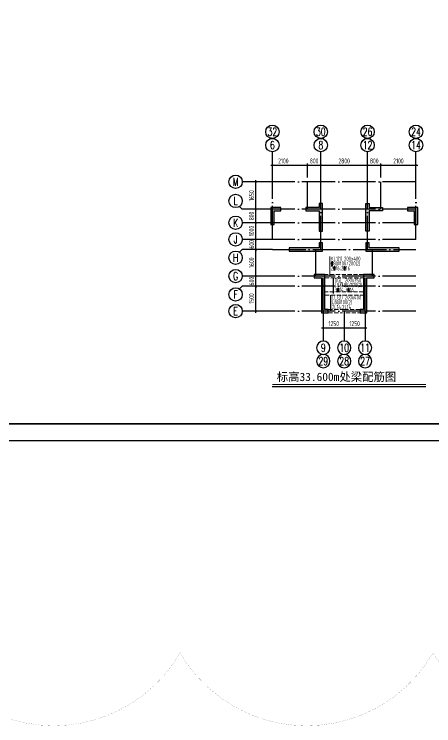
# Model space of a CAD drawing. Extents: x -461650 to 361314, y 245336 to 769729.
# Drawn here: x 133074 to 158195, y 245336 to 287990 of the extents above; entities that cross this region are included whole.
import ezdxf
from ezdxf.enums import TextEntityAlignment as Align

# ---------------------------------------------------------------- set-up
doc = ezdxf.new("R2010")
doc.units = 0
doc.header["$LTSCALE"] = 1000
doc.linetypes.add('DASH', pattern=[0.35, 0.25, -0.1])
doc.linetypes.add('DOTE', pattern=[2.4200000000000004, 2, -0.2, 0.02, -0.2])
doc.layers.get('0').update_dxf_attribs({"linetype": 'CONTINUOUS'})
doc.layers.get('DEFPOINTS').update_dxf_attribs({"linetype": 'CONTINUOUS'})
for name, color, linetype in [('-TK', 7, 'CONTINUOUS'), ('A-AXIS', 1, 'CONTINUOUS'), ('A-DOTE', 10, 'DOTE'), ('AXIS_NUM', 7, 'CONTINUOUS'), ('S-L主梁线', 4, 'DASH'), ('S-L梁编号', 6, 'CONTINUOUS'), ('S-L梁配筋', 7, 'CONTINUOUS'), ('S-Q墙填充', 252, 'CONTINUOUS'), ('S-Q墙实线', 6, 'CONTINUOUS'), ('S-Y一般标注', 3, 'CONTINUOUS'), ('S-引出线', 40, 'CONTINUOUS'), ('S-文字', 7, 'CONTINUOUS')]:
    doc.layers.add(name, color=color, linetype=linetype)
doc.layers.add('审图修改', color=2, linetype='CONTINUOUS', plot=False)
doc.styles.add('-宋体', font='', dxfattribs={"width": 0.7, "height": 300, "bigfont": '宋体.TTF'})
doc.styles.add('TSSD_Axis', font='complex.shx', dxfattribs={"width": 0.7, "bigfont": 'hztxt.shx'})
doc.styles.add('TSSD_DIMENSION', font='Tssdeng.shx', dxfattribs={"width": 0.7, "bigfont": 'tssdchn.shx'})
doc.styles.add('TSSD_REIN', font='tssdeng.shx', dxfattribs={"width": 0.7, "height": 300, "bigfont": 'tssdchn.shx'})
doc.styles.get('-宋体').set_extended_font_data('SimSun')
doc.dimstyles.new('TSSD_100_100', dxfattribs={"dimtxt": 300, "dimasz": 100, "dimexe": 100, "dimexo": 250, "dimgap": 100, "dimtad": 1, "dimdec": 0, "dimzin": 0, "dimdsep": 46, "dimtxsty": 'TSSD_DIMENSION', "dimblk": 'ARCHTICK', "dimcen": 0, "dimdle": 100, "dimclrt": 7, "dimadec": 0, "dimazin": 0, "dimtfac": 1, "dimtdec": 0, "dimtix": 1, "dimtmove": 2, "dimatfit": 3, "dimldrblk": 'ARCHTICK', "dimfxl": 0, "dimtolj": 1, "dimtzin": 0, "dimarcsym": 0})

# ---------------------------------------------------------------- blocks, each defined once
blk = doc.blocks.new('ts_axno')
at = {"color": 0, "linetype": 'ByBlock', "lineweight": -2}
blk.add_circle((0, 0), 0.5, dxfattribs=at)
at = {"color": 0, "linetype": 'ByBlock', "lineweight": -2, "style": 'TSSD_Axis', "width": 0.7}
blk.add_attdef('A', text='', height=0.6, dxfattribs=at).set_placement((0, 0), align=Align.MIDDLE_CENTER)
blk = doc.blocks.new('_ArchTick')
at = {"color": 0, "linetype": 'ByBlock', "const_width": 0.15}
blk.add_lwpolyline([(-0.5, -0.5), (0.5, 0.5)], dxfattribs=at)
blk = doc.blocks.new('*D3228')
at = {"layer": 'DEFPOINTS', "color": 0}
for p in [(4700.000008595816, 13262.6704406323), (2600.000007991679, 12262.6704406323), (4700.000008595816, 12262.6704406323)]:
    blk.add_point(p, dxfattribs=at)
at = {"layer": 'S-Y一般标注', "color": 0, "lineweight": -2}
for p, q in [((2500.000007991679, 13262.6704406323), (4800.000008595816, 13262.6704406323)), ((2600.000007991679, 12512.6704406323), (2600.000007991679, 13362.6704406323)), ((4700.000008595816, 12512.6704406323), (4700.000008595816, 13362.6704406323))]:
    blk.add_line(p, q, dxfattribs=at)
at = {"layer": 'S-Y一般标注', "color": 0, "lineweight": -2, "xscale": 100, "yscale": 100, "zscale": 100, "rotation": 180}
blk.add_blockref('_ArchTick', (2600.000007991679, 13262.6704406323), dxfattribs=at)
at = {"layer": 'S-Y一般标注', "color": 0, "lineweight": -2, "xscale": 100, "yscale": 100, "zscale": 100}
blk.add_blockref('_ArchTick', (4700.000008595816, 13262.6704406323), dxfattribs=at)
at = {"layer": 'S-Y一般标注', "color": 7, "insert": (3258.077622762241, 13512.6704406323), "char_height": 300, "attachment_point": 5, "style": 'TSSD_DIMENSION'}
blk.add_mtext('\\A1;2100', dxfattribs=at)
blk = doc.blocks.new('*D3229')
at = {"layer": 'DEFPOINTS', "color": 0}
for p in [(8300.00000953296, 13262.6704406323), (5500.000008595875, 12262.6704406323), (8300.00000953296, 12262.6704406323)]:
    blk.add_point(p, dxfattribs=at)
at = {"layer": 'S-Y一般标注', "color": 0, "lineweight": -2}
for p, q in [((5400.000008595875, 13262.6704406323), (8400.00000953296, 13262.6704406323)), ((5500.000008595875, 12512.6704406323), (5500.000008595875, 13362.6704406323)), ((8300.00000953296, 12512.6704406323), (8300.00000953296, 13362.6704406323))]:
    blk.add_line(p, q, dxfattribs=at)
at = {"layer": 'S-Y一般标注', "color": 0, "lineweight": -2, "xscale": 100, "yscale": 100, "zscale": 100, "rotation": 180}
blk.add_blockref('_ArchTick', (5500.000008595875, 13262.6704406323), dxfattribs=at)
at = {"layer": 'S-Y一般标注', "color": 0, "lineweight": -2, "xscale": 100, "yscale": 100, "zscale": 100}
blk.add_blockref('_ArchTick', (8300.00000953296, 13262.6704406323), dxfattribs=at)
at = {"layer": 'S-Y一般标注', "color": 7, "insert": (6900.000009064417, 13512.6704406323), "char_height": 300, "attachment_point": 5, "style": 'TSSD_DIMENSION'}
blk.add_mtext('\\A1;2800', dxfattribs=at)
blk = doc.blocks.new('*D3230')
at = {"layer": 'DEFPOINTS', "color": 0}
for p in [(9100.000009532901, 13262.6704406323), (8300.00000953296, 12262.6704406323), (9100.000009532901, 12262.6704406323)]:
    blk.add_point(p, dxfattribs=at)
at = {"layer": 'S-Y一般标注', "color": 0, "lineweight": -2}
for p, q in [((8200.00000953296, 13262.6704406323), (9200.000009532901, 13262.6704406323)), ((8300.00000953296, 12512.6704406323), (8300.00000953296, 13362.6704406323)), ((9100.000009532901, 12512.6704406323), (9100.000009532901, 13362.6704406323))]:
    blk.add_line(p, q, dxfattribs=at)
at = {"layer": 'S-Y一般标注', "color": 0, "lineweight": -2, "xscale": 100, "yscale": 100, "zscale": 100, "rotation": 180}
blk.add_blockref('_ArchTick', (8300.00000953296, 13262.6704406323), dxfattribs=at)
at = {"layer": 'S-Y一般标注', "color": 0, "lineweight": -2, "xscale": 100, "yscale": 100, "zscale": 100}
blk.add_blockref('_ArchTick', (9100.000009532901, 13262.6704406323), dxfattribs=at)
at = {"layer": 'S-Y一般标注', "color": 7, "insert": (8700.00000953293, 13512.6704406323), "char_height": 300, "attachment_point": 5, "style": 'TSSD_DIMENSION'}
blk.add_mtext('\\A1;800', dxfattribs=at)
blk = doc.blocks.new('*D3231')
at = {"layer": 'DEFPOINTS', "color": 0}
for p in [(1600.000008000061, 6012.670441348252), (2600.000008000061, 6012.670441348251), (2600.000008000061, 4512.670440639515)]:
    blk.add_point(p, dxfattribs=at)
at = {"layer": 'S-Y一般标注', "color": 0, "lineweight": -2}
for p, q in [((2350.000008000061, 6012.670441348251), (1500.000008000061, 6012.670441348252)), ((1600.00000800006, 4412.670440639516), (1600.000008000061, 6112.670441348252)), ((2350.000008000061, 4512.670440639515), (1500.00000800006, 4512.670440639516))]:
    blk.add_line(p, q, dxfattribs=at)
at = {"layer": 'S-Y一般标注', "color": 0, "lineweight": -2, "xscale": 100, "yscale": 100, "zscale": 100}
for p, rotation in [((1600.000008000061, 6012.670441348252), 90), ((1600.00000800006, 4512.670440639516), 270)]:
    blk.add_blockref('_ArchTick', p, dxfattribs=dict(at, rotation=rotation))
at = {"layer": 'S-Y一般标注', "color": 7, "insert": (1350.00000800006, 5262.670440993884), "char_height": 300, "attachment_point": 5, "rotation": 90, "style": 'TSSD_DIMENSION'}
blk.add_mtext('\\A1;1500', dxfattribs=at)
blk = doc.blocks.new('*D3232')
at = {"layer": 'DEFPOINTS', "color": 0}
for p in [(1600.000008000061, 6612.670440398652), (2600.000008000061, 6612.670440398651), (2600.000008000061, 6012.670441348251)]:
    blk.add_point(p, dxfattribs=at)
at = {"layer": 'S-Y一般标注', "color": 0, "lineweight": -2}
for p, q in [((2350.000008000061, 6612.670440398651), (1500.000008000061, 6612.670440398652)), ((1600.000008000061, 6612.670440398652), (1600.000008000061, 6712.670440398652)), ((1600.000008000061, 6012.670441348252), (1600.000008000061, 6612.670440398652)), ((2350.000008000061, 6012.670441348251), (1500.000008000061, 6012.670441348252)), ((1600.000008000061, 6012.670441348252), (1600.000008000061, 5912.670441348252))]:
    blk.add_line(p, q, dxfattribs=at)
at = {"layer": 'S-Y一般标注', "color": 0, "lineweight": -2, "xscale": 100, "yscale": 100, "zscale": 100}
for p, rotation in [((1600.000008000061, 6612.670440398652), 270), ((1600.000008000061, 6012.670441348252), 90)]:
    blk.add_blockref('_ArchTick', p, dxfattribs=dict(at, rotation=rotation))
at = {"layer": 'S-Y一般标注', "color": 7, "insert": (1350.00000800006, 6312.670440873452), "char_height": 300, "attachment_point": 5, "rotation": 90, "style": 'TSSD_DIMENSION'}
blk.add_mtext('\\A1;600', dxfattribs=at)
blk = doc.blocks.new('*D3233')
at = {"layer": 'DEFPOINTS', "color": 0}
for p in [(1600.000008000003, 8212.940710793977), (2600.000008000003, 8212.940710793977), (2600.000008000061, 6612.670440398651)]:
    blk.add_point(p, dxfattribs=at)
at = {"layer": 'S-Y一般标注', "color": 0, "lineweight": -2}
for p, q in [((2350.000008000003, 8212.940710793977), (1500.000008000003, 8212.940710793977)), ((1600.000008000002, 6512.670440398652), (1600.000008000003, 8312.940710793977)), ((2350.000008000061, 6612.670440398651), (1500.000008000002, 6612.670440398652))]:
    blk.add_line(p, q, dxfattribs=at)
at = {"layer": 'S-Y一般标注', "color": 0, "lineweight": -2, "xscale": 100, "yscale": 100, "zscale": 100}
for p, rotation in [((1600.000008000003, 8212.940710793977), 90), ((1600.000008000002, 6612.670440398652), 270)]:
    blk.add_blockref('_ArchTick', p, dxfattribs=dict(at, rotation=rotation))
at = {"layer": 'S-Y一般标注', "color": 7, "insert": (1350.000008000001, 7412.805575596314), "char_height": 300, "attachment_point": 5, "rotation": 90, "style": 'TSSD_DIMENSION'}
blk.add_mtext('\\A1;1600', dxfattribs=at)
blk = doc.blocks.new('*D3234')
at = {"layer": 'DEFPOINTS', "color": 0}
for p in [(1600.000008000003, 8812.670441137656), (2600.000008000003, 8812.670441137656), (2600.000008000003, 8212.940710793977)]:
    blk.add_point(p, dxfattribs=at)
at = {"layer": 'S-Y一般标注', "color": 0, "lineweight": -2}
for p, q in [((2350.000008000003, 8812.670441137656), (1500.000008000003, 8812.670441137656)), ((1600.000008000003, 8812.670441137656), (1600.000008000003, 8912.670441137656)), ((1600.000008000002, 8212.940710793977), (1600.000008000003, 8812.670441137656)), ((2350.000008000003, 8212.940710793977), (1500.000008000002, 8212.940710793977)), ((1600.000008000002, 8212.940710793977), (1600.000008000002, 8112.940710793977))]:
    blk.add_line(p, q, dxfattribs=at)
at = {"layer": 'S-Y一般标注', "color": 0, "lineweight": -2, "xscale": 100, "yscale": 100, "zscale": 100}
for p, rotation in [((1600.000008000003, 8812.670441137656), 270), ((1600.000008000002, 8212.940710793977), 90)]:
    blk.add_blockref('_ArchTick', p, dxfattribs=dict(at, rotation=rotation))
at = {"layer": 'S-Y一般标注', "color": 7, "insert": (1350.000008000001, 8512.805575965816), "char_height": 300, "attachment_point": 5, "rotation": 90, "style": 'TSSD_DIMENSION'}
blk.add_mtext('\\A1;600', dxfattribs=at)
blk = doc.blocks.new('*D3235')
at = {"layer": 'DEFPOINTS', "color": 0}
for p in [(1600.000008000003, 9812.670434654952), (2600.000008000003, 9812.670434654952), (2600.000008000003, 8812.670441137656)]:
    blk.add_point(p, dxfattribs=at)
at = {"layer": 'S-Y一般标注', "color": 0, "lineweight": -2}
for p, q in [((2350.000008000003, 9812.670434654952), (1500.000008000003, 9812.670434654952)), ((1600.000008000002, 8712.670441137656), (1600.000008000003, 9912.670434654952)), ((2350.000008000003, 8812.670441137656), (1500.000008000002, 8812.670441137656))]:
    blk.add_line(p, q, dxfattribs=at)
at = {"layer": 'S-Y一般标注', "color": 0, "lineweight": -2, "xscale": 100, "yscale": 100, "zscale": 100}
for p, rotation in [((1600.000008000003, 9812.670434654952), 90), ((1600.000008000002, 8812.670441137656), 270)]:
    blk.add_blockref('_ArchTick', p, dxfattribs=dict(at, rotation=rotation))
at = {"layer": 'S-Y一般标注', "color": 7, "insert": (1350.000008000001, 9312.670437896304), "char_height": 300, "attachment_point": 5, "rotation": 90, "style": 'TSSD_DIMENSION'}
blk.add_mtext('\\A1;1000', dxfattribs=at)
blk = doc.blocks.new('*D3236')
at = {"layer": 'DEFPOINTS', "color": 0}
for p in [(1600.000008000003, 10612.67044058294), (2600.000008000003, 10612.67044058294), (2600.000008000003, 9812.670434654952)]:
    blk.add_point(p, dxfattribs=at)
at = {"layer": 'S-Y一般标注', "color": 0, "lineweight": -2}
for p, q in [((1600.000008000002, 9712.670434654952), (1600.000008000003, 10712.67044058294)), ((2350.000008000003, 10612.67044058294), (1500.000008000003, 10612.67044058294)), ((2350.000008000003, 9812.670434654952), (1500.000008000003, 9812.670434654952))]:
    blk.add_line(p, q, dxfattribs=at)
at = {"layer": 'S-Y一般标注', "color": 0, "lineweight": -2, "xscale": 100, "yscale": 100, "zscale": 100}
for p, rotation in [((1600.000008000003, 10612.67044058294), 90), ((1600.000008000003, 9812.670434654952), 270)]:
    blk.add_blockref('_ArchTick', p, dxfattribs=dict(at, rotation=rotation))
at = {"layer": 'S-Y一般标注', "color": 7, "insert": (1350.000008000001, 10212.67043761894), "char_height": 300, "attachment_point": 5, "rotation": 90, "style": 'TSSD_DIMENSION'}
blk.add_mtext('\\A1;800', dxfattribs=at)
blk = doc.blocks.new('*D3237')
at = {"layer": 'DEFPOINTS', "color": 0}
for p in [(5500.000008595875, 13262.6704406323), (4700.000008595816, 12262.6704406323), (5500.000008595875, 12262.6704406323)]:
    blk.add_point(p, dxfattribs=at)
at = {"layer": 'S-Y一般标注', "color": 0, "lineweight": -2}
for p, q in [((4600.000008595816, 13262.6704406323), (5600.000008595875, 13262.6704406323)), ((4700.000008595816, 12512.6704406323), (4700.000008595816, 13362.6704406323)), ((5500.000008595875, 12512.6704406323), (5500.000008595875, 13362.6704406323))]:
    blk.add_line(p, q, dxfattribs=at)
at = {"layer": 'S-Y一般标注', "color": 0, "lineweight": -2, "xscale": 100, "yscale": 100, "zscale": 100, "rotation": 180}
blk.add_blockref('_ArchTick', (4700.000008595816, 13262.6704406323), dxfattribs=at)
at = {"layer": 'S-Y一般标注', "color": 0, "lineweight": -2, "xscale": 100, "yscale": 100, "zscale": 100}
blk.add_blockref('_ArchTick', (5500.000008595875, 13262.6704406323), dxfattribs=at)
at = {"layer": 'S-Y一般标注', "color": 7, "insert": (5100.000008595845, 13512.6704406323), "char_height": 300, "attachment_point": 5, "style": 'TSSD_DIMENSION'}
blk.add_mtext('\\A1;800', dxfattribs=at)
blk = doc.blocks.new('*D3238')
at = {"layer": 'DEFPOINTS', "color": 0}
for p in [(11200.00001013716, 13262.6704406323), (9100.000009532901, 12262.6704406323), (11200.00001013716, 12262.6704406323)]:
    blk.add_point(p, dxfattribs=at)
at = {"layer": 'S-Y一般标注', "color": 0, "lineweight": -2}
for p, q in [((9000.000009532901, 13262.6704406323), (11300.00001013716, 13262.6704406323)), ((9100.000009532901, 12512.6704406323), (9100.000009532901, 13362.6704406323)), ((11200.00001013716, 12512.6704406323), (11200.00001013716, 13362.6704406323))]:
    blk.add_line(p, q, dxfattribs=at)
at = {"layer": 'S-Y一般标注', "color": 0, "lineweight": -2, "xscale": 100, "yscale": 100, "zscale": 100, "rotation": 180}
blk.add_blockref('_ArchTick', (9100.000009532901, 13262.6704406323), dxfattribs=at)
at = {"layer": 'S-Y一般标注', "color": 0, "lineweight": -2, "xscale": 100, "yscale": 100, "zscale": 100}
blk.add_blockref('_ArchTick', (11200.00001013716, 13262.6704406323), dxfattribs=at)
at = {"layer": 'S-Y一般标注', "color": 7, "insert": (10150.00000983503, 13512.6704406323), "char_height": 300, "attachment_point": 5, "style": 'TSSD_DIMENSION'}
blk.add_mtext('\\A1;2100', dxfattribs=at)
blk = doc.blocks.new('*D3225')
at = {"layer": 'DEFPOINTS', "color": 0}
for p in [(6900.000016585982, 4512.64681598061), (8150.000005026697, 4512.64681598061), (8150.000005026697, 3512.64681598061)]:
    blk.add_point(p, dxfattribs=at)
at = {"layer": 'S-Y一般标注', "color": 0, "lineweight": -2}
for p, q in [((6900.000016585982, 4262.64681598061), (6900.000016585982, 3412.64681598061)), ((8150.000005026697, 4262.64681598061), (8150.000005026697, 3412.64681598061)), ((6800.000016585982, 3512.64681598061), (8250.000005026697, 3512.64681598061))]:
    blk.add_line(p, q, dxfattribs=at)
at = {"layer": 'S-Y一般标注', "color": 0, "lineweight": -2, "xscale": 100, "yscale": 100, "zscale": 100, "rotation": 180}
blk.add_blockref('_ArchTick', (6900.000016585982, 3512.64681598061), dxfattribs=at)
at = {"layer": 'S-Y一般标注', "color": 0, "lineweight": -2, "xscale": 100, "yscale": 100, "zscale": 100}
blk.add_blockref('_ArchTick', (8150.000005026697, 3512.64681598061), dxfattribs=at)
at = {"layer": 'S-Y一般标注', "color": 7, "insert": (7525.00001080634, 3762.64681598061), "char_height": 300, "attachment_point": 5, "style": 'TSSD_DIMENSION'}
blk.add_mtext('\\A1;1250', dxfattribs=at)
blk = doc.blocks.new('*D3226')
at = {"layer": 'DEFPOINTS', "color": 0}
for p in [(5650.000014213583, 4512.64681598061), (6900.000016585982, 4512.64681598061), (6900.000016585982, 3512.64681598061)]:
    blk.add_point(p, dxfattribs=at)
at = {"layer": 'S-Y一般标注', "color": 0, "lineweight": -2}
for p, q in [((5650.000014213583, 4262.64681598061), (5650.000014213583, 3412.64681598061)), ((6900.000016585982, 4262.64681598061), (6900.000016585982, 3412.64681598061)), ((5550.000014213583, 3512.64681598061), (7000.000016585982, 3512.64681598061))]:
    blk.add_line(p, q, dxfattribs=at)
at = {"layer": 'S-Y一般标注', "color": 0, "lineweight": -2, "xscale": 100, "yscale": 100, "zscale": 100, "rotation": 180}
blk.add_blockref('_ArchTick', (5650.000014213583, 3512.64681598061), dxfattribs=at)
at = {"layer": 'S-Y一般标注', "color": 0, "lineweight": -2, "xscale": 100, "yscale": 100, "zscale": 100}
blk.add_blockref('_ArchTick', (6900.000016585982, 3512.64681598061), dxfattribs=at)
at = {"layer": 'S-Y一般标注', "color": 7, "insert": (6275.000015399783, 3762.64681598061), "char_height": 300, "attachment_point": 5, "style": 'TSSD_DIMENSION'}
blk.add_mtext('\\A1;1250', dxfattribs=at)
blk = doc.blocks.new('*D3227')
at = {"layer": 'DEFPOINTS', "color": 0}
for p in [(1600.000008000003, 12262.67044058294), (2600.000008000003, 12262.67044058294), (2600.000008000003, 10612.67044058294)]:
    blk.add_point(p, dxfattribs=at)
at = {"layer": 'S-Y一般标注', "color": 0, "lineweight": -2}
for p, q in [((2350.000008000003, 12262.67044058294), (1500.000008000003, 12262.67044058294)), ((1600.000008000002, 10512.67044058294), (1600.000008000003, 12362.67044058294)), ((2350.000008000003, 10612.67044058294), (1500.000008000002, 10612.67044058294))]:
    blk.add_line(p, q, dxfattribs=at)
at = {"layer": 'S-Y一般标注', "color": 0, "lineweight": -2, "xscale": 100, "yscale": 100, "zscale": 100}
for p, rotation in [((1600.000008000003, 12262.67044058294), 90), ((1600.000008000002, 10612.67044058294), 270)]:
    blk.add_blockref('_ArchTick', p, dxfattribs=dict(at, rotation=rotation))
at = {"layer": 'S-Y一般标注', "color": 7, "insert": (1350.000008000001, 11437.67044058294), "char_height": 300, "attachment_point": 5, "rotation": 90, "style": 'TSSD_DIMENSION'}
blk.add_mtext('\\A1;1650', dxfattribs=at)
blk = doc.blocks.new('A1')
blk.add_lwpolyline([(0, 59400), (0, 0), (84100, 0), (84100, 59400)], close=True)
at = {"const_width": 100}
blk.add_lwpolyline([(2500, 58400), (2500, 1000), (83100, 1000), (83100, 58400)], close=True, dxfattribs=at)
blk = doc.blocks.new('20210810.07093022')
at = {"layer": 'S-Q墙填充'}
h = blk.add_hatch(color=252, dxfattribs=at)
h.dxf.hatch_style = 1
h.paths.add_polyline_path([(2699.999887095357, 10512.67090073449), (3099.915352073091, 10512.67090073449), (3099.915352073091, 10712.67090073449), (2499.999887095357, 10712.67090073452), (2499.999887095357, 9712.670515845064), (2699.999887095357, 9712.670515845064)])
h = blk.add_hatch(color=252, dxfattribs=at)
h.dxf.hatch_style = 1
h.paths.add_polyline_path([(5599.999718920793, 10612.67090073106), (5599.999718932784, 10962.67050914746), (5399.999718936218, 10962.67050915433), (5399.999718927662, 10712.67090073449), (4599.864422507351, 10712.67125428535), (4599.864422507351, 10512.67125428535), (5399.999718923471, 10512.67090073449), (5399.999718931387, 9312.670509148476), (5599.999718930747, 9312.670509149786)])
h = blk.add_hatch(color=252, dxfattribs=at)
h.dxf.hatch_style = 1
h.paths.add_polyline_path([(8199.999967552023, 10612.67090073106), (8199.999967540032, 10962.67050914746), (8399.999967536598, 10962.67050915433), (8399.999967545155, 10712.67090073449), (9199.63051349565, 10712.67090073449), (9199.63051349565, 10512.67090073449), (8399.999967549345, 10512.67090073449), (8399.99996754143, 9312.670509148476), (8199.99996754207, 9312.670509149786)])
h = blk.add_hatch(color=252, dxfattribs=at)
h.dxf.hatch_style = 1
h.paths.add_polyline_path([(11299.99953977444, 10712.67090073449), (10700.0840747967, 10712.67090073449), (10700.0840747967, 10512.67090073449), (11099.99953977444, 10512.67090073449), (11099.99953977444, 9712.670515845064), (11299.99953977444, 9712.670515845064)])
h = blk.add_hatch(color=252, dxfattribs=at)
h.dxf.hatch_style = 1
h.paths.add_polyline_path([(5599.998273453035, 8112.940257548617), (5599.998273453035, 8612.940257548587), (5399.998273453035, 8612.940257548587), (5399.998273453035, 8312.940257548587), (5199.933259042737, 8312.940257548587), (3600.001282162033, 8312.940257548587), (3600.001282162033, 8112.940257548587), (5199.933259042737, 8112.940257548587)])
h = blk.add_hatch(color=252, dxfattribs=at)
h.dxf.hatch_style = 1
h.paths.add_polyline_path([(8400.001153845165, 8312.940257548587), (8400.001153845165, 8612.940257548587), (8200.001153845165, 8612.940257548587), (8200.001153845165, 8112.940257548587), (8599.875387501088, 8112.940257548587), (10199.99805946735, 8112.940257548587), (10199.99805946735, 8312.940257548587), (8599.875387501088, 8312.940257548587)])
h = blk.add_hatch(color=252, dxfattribs=at)
h.dxf.hatch_style = 1
h.paths.add_polyline_path([(5749.999713649333, 6712.670440351358), (5099.933259042737, 6712.670440351358), (5099.933259042737, 6512.670440351358), (5549.999713649333, 6512.670440351387), (5549.999713649333, 4412.670523329405), (5949.999713649333, 4412.670523329405), (5949.999713649333, 4612.670523329405), (5749.999713649333, 4612.670523329405)])
h = blk.add_hatch(color=252, dxfattribs=at)
h.dxf.hatch_style = 1
h.paths.add_polyline_path([(8049.999713648867, 4612.670523329405), (7849.999713648867, 4612.670523329405), (7849.999713648867, 4412.670523329405), (8249.999713648867, 4412.670523329405), (8249.999713648867, 6512.670440351358), (8699.875387501088, 6512.670440351358), (8699.875387501088, 6712.670440351358), (8049.999713648867, 6712.670440351358)])
at = {"layer": 'A-AXIS'}
for p, q in [((2600.000007991679, 12262.6704406323), (2600.000007991679, 14062.6704406323)), ((5500.000008595875, 12262.6704406323), (5500.000008595875, 14062.6704406323)), ((8300.00000953296, 12262.6704406323), (8300.00000953296, 14062.6704406323)), ((11200.00001013721, 12262.6704406323), (11200.00001013721, 14062.6704406323)), ((2600.000008000003, 12262.67044058294), (800.0000080000027, 12262.67044058294)), ((800.0000080000027, 10612.67044058294), (628.3882261415129, 10784.28222244143)), ((2600.000008000003, 10612.67044058294), (800.0000080000027, 10612.67044058294)), ((2600.000008000003, 9812.670434654952), (800.0000080000027, 9812.670434654952)), ((2600.000008000003, 8812.670441137656), (800.0000080000027, 8812.670441137656)), ((800.0000080000027, 8212.940710793977), (628.3882261415129, 8041.328928935487)), ((2600.000008000003, 8212.940710793977), (800.0000080000027, 8212.940710793977)), ((2600.000008000061, 6612.670440398651), (800.0000080000609, 6612.670440398651)), ((800.0000080000609, 6012.670441348193), (628.3882261415711, 5841.058659489703)), ((2600.000008000061, 6012.670441348251), (800.0000080000609, 6012.670441348193)), ((2600.000008000061, 4512.670440639515), (800.0000080000609, 4512.670440639515)), ((5650.000014213583, 4512.67043983395), (5650.000014213583, 2712.67043983395)), ((6900.00001709332, 4512.623192127328), (6900.00001709332, 2712.623192127328)), ((8150.000005026697, 4512.623192177824), (8150.000005026697, 2712.623192177824))]:
    blk.add_line(p, q, dxfattribs=at)
at = {"layer": 'A-DOTE'}
for p, q in [((2600.000008005823, 8812.670432798739), (2600.000008000818, 12262.6704406323)), ((11200.00001011512, 12262.67044065741), (2600.000008000061, 12262.67044058294)), ((4700.000008586503, 10612.67044054804), (4700.000008595816, 12262.6704406323)), ((5500.000008586503, 8212.940700543753), (5500.000008595991, 12262.6704406323)), ((8300.000009523414, 8212.940700543753), (8300.000009533018, 12262.6704406323)), ((9100.00000952353, 10612.67044054804), (9100.000009532901, 12262.6704406323)), ((11200.00001010409, 8812.670432798739), (11200.00001012819, 12262.6704406323)), ((11200.00001011512, 10612.67044065741), (2600.000008000061, 10612.67044058294)), ((11200.00001011512, 9812.670434729313), (2600.000008000061, 9812.670434654952)), ((11200.00001011512, 8812.6704412119), (2600.000008000061, 8812.670441137656)), ((2600.000008000061, 8212.940710793977), (11200.00001011512, 8212.940666968236)), ((5199.999265884922, 6612.670440363639), (5199.999265620427, 8212.67044036457)), ((8600.000770983228, 6612.670440363639), (8600.000771247724, 8212.67044036457)), ((11200.00001011512, 6612.670440472895), (2600.000008000061, 6612.670440398651)), ((5650.000014213583, 4512.67043983395), (5650.000013967219, 6612.670440345479)), ((8150.000005026697, 4512.67043983395), (8150.000004142697, 6612.670440345479)), ((11200.00001011512, 6012.670441422611), (2600.000008000061, 6012.670441348251)), ((11200.00001011512, 4512.67043971573), (2600.000008000061, 4512.670440639515)), ((6900.000016021018, 4512.670440345479), (6900.000016585924, 4512.670439833892))]:
    blk.add_line(p, q, dxfattribs=at)
at = {"layer": 'S-L主梁线', "linetype": 'DASH', "lineweight": 18}
for p, q in [((8049.999713648867, 6712.670440351358), (5749.999713649333, 6712.670440351358)), ((5749.999713649333, 6512.670440351358), (8049.999713648867, 6512.670440351358)), ((8049.999713648867, 5662.670481746027), (5749.999713649333, 5662.670481746027)), ((5749.999713649333, 5462.670481746027), (8049.999713648867, 5462.670481746027)), ((5949.999713649333, 4412.670523329405), (6800.011875880242, 4412.670523329405)), ((7000.011875880242, 4412.670523329405), (7849.999713648867, 4412.670523329405))]:
    blk.add_line(p, q, dxfattribs=at)
at = {"layer": 'S-L主梁线', "linetype": 'ByBlock', "lineweight": 18}
for p, q in [((6900.011875880242, 4612.670523329405), (5949.999713649333, 4612.670523329405)), ((7849.999713648867, 4612.670523329405), (6900.011875880242, 4612.670523329405))]:
    blk.add_line(p, q, dxfattribs=at)
at = {"layer": 'S-L梁编号', "lineweight": 18}
blk.add_line((6037.448700364504, 6612.670440480637), (6037.448700364504, 7783.388716205081), dxfattribs=at)
at = {"layer": 'S-L梁编号', "color": 6}
for p, q in [((6257.279735552904, 5562.733236739528), (6257.279735552904, 6457.908679066903)), ((6102.977253717196, 4512.670523312554), (6102.977253717196, 5461.208169077639))]:
    blk.add_line(p, q, dxfattribs=at)
at = {"layer": 'S-Q墙实线'}
for points in [[(2699.999887095357, 10512.67090073449), (3099.915352073091, 10512.67090073449), (3099.915352073091, 10712.67090073449), (2499.999887095357, 10712.67090073452), (2499.999887095357, 9712.670515845064), (2699.999887095357, 9712.670515845064)], [(11299.99953977444, 10712.67090073449), (10700.0840747967, 10712.67090073449), (10700.0840747967, 10512.67090073449), (11099.99953977444, 10512.67090073449), (11099.99953977444, 9712.670515845064), (11299.99953977444, 9712.670515845064)], [(5599.998273453035, 8112.940257548617), (5599.998273453035, 8612.940257548587), (5399.998273453035, 8612.940257548587), (5399.998273453035, 8312.940257548587), (5199.933259042737, 8312.940257548587), (3600.001282162033, 8312.940257548587), (3600.001282162033, 8112.940257548587), (5199.933259042737, 8112.940257548587)], [(8400.001153845165, 8312.940257548587), (8400.001153845165, 8612.940257548587), (8200.001153845165, 8612.940257548587), (8200.001153845165, 8112.940257548587), (8599.875387501088, 8112.940257548587), (10199.99805946735, 8112.940257548587), (10199.99805946735, 8312.940257548587), (8599.875387501088, 8312.940257548587)], [(5749.999713649333, 6712.670440351358), (5099.933259042737, 6712.670440351358), (5099.933259042737, 6512.670440351358), (5549.999713649333, 6512.670440351387), (5549.999713649333, 4412.670523329405), (5949.999713649333, 4412.670523329405), (5949.999713649333, 4612.670523329405), (5749.999713649333, 4612.670523329405)], [(8049.999713648867, 4612.670523329405), (7849.999713648867, 4612.670523329405), (7849.999713648867, 4412.670523329405), (8249.999713648867, 4412.670523329405), (8249.999713648867, 6512.670440351358), (8699.875387501088, 6512.670440351358), (8699.875387501088, 6712.670440351358), (8049.999713648867, 6712.670440351358)]]:
    blk.add_lwpolyline(points, close=True, dxfattribs=at)
for points in [[(5599.999718920793, 10612.67090073106), (5599.999718932784, 10962.67050914746), (5399.999718936218, 10962.67050915433), (5399.999718927662, 10712.67090073449), (4599.864422507351, 10712.67125428535), (4599.864422507351, 10512.67125428535), (5399.999718923471, 10512.67090073449), (5399.999718931387, 9312.670509148476), (5599.999718930747, 9312.670509149786), (5599.999718922132, 10612.67090073519)], [(8199.999967552023, 10612.67090073106), (8199.999967540032, 10962.67050914746), (8399.999967536598, 10962.67050915433), (8399.999967545155, 10712.67090073449), (9199.63051349565, 10712.67140386341), (9199.63051349565, 10512.67140386341), (8399.999967549345, 10512.67090073449), (8399.99996754143, 9312.670509148476), (8199.99996754207, 9312.670509149786), (8199.999967550684, 10612.67090073519)]]:
    blk.add_lwpolyline(points, dxfattribs=at)
at = {"layer": 'S-引出线', "color": 3, "const_width": 56}
blk.add_lwpolyline([(2590.714108751243, 112), (11789.25723835742, 112)], dxfattribs=at)
at = {"layer": 'S-引出线', "color": 3}
blk.add_lwpolyline([(2590.714108751243, 0), (11789.25723835742, 0)], dxfattribs=at)
at = {"layer": 'A-AXIS'}
ref = blk.add_blockref('ts_axno', (2600.000007991679, 15262.6704406323), dxfattribs=dict(at, xscale=800, yscale=800, zscale=800))
ref.add_attrib('5', '32', dxfattribs={"layer": 'AXIS_NUM', "height": 480, "style": 'TSSD_Axis', "width": 0.7}).set_placement((2600.000007991679, 15262.6704406323), align=Align.MIDDLE_CENTER)
ref = blk.add_blockref('ts_axno', (5500.000008595875, 15262.6704406323), dxfattribs=dict(at, xscale=800, yscale=800, zscale=800))
ref.add_attrib('6', '30', dxfattribs={"layer": 'AXIS_NUM', "height": 480, "style": 'TSSD_Axis', "width": 0.7}).set_placement((5500.000008595875, 15262.6704406323), align=Align.MIDDLE_CENTER)
ref = blk.add_blockref('ts_axno', (8300.00000953296, 15262.6704406323), dxfattribs=dict(at, xscale=800, yscale=800, zscale=800))
ref.add_attrib('7', '26', dxfattribs={"layer": 'AXIS_NUM', "height": 480, "style": 'TSSD_Axis', "width": 0.7}).set_placement((8300.00000953296, 15262.6704406323), align=Align.MIDDLE_CENTER)
ref = blk.add_blockref('ts_axno', (11200.00001013721, 15262.6704406323), dxfattribs=dict(at, xscale=800, yscale=800, zscale=800))
ref.add_attrib('8', '24', dxfattribs={"layer": 'AXIS_NUM', "height": 480, "style": 'TSSD_Axis', "width": 0.7}).set_placement((11200.00001013721, 15262.6704406323), align=Align.MIDDLE_CENTER)
ref = blk.add_blockref('ts_axno', (2600.000007991679, 14462.6704406323), dxfattribs=dict(at, xscale=800, yscale=800, zscale=800))
ref.add_attrib('5', '6', dxfattribs={"layer": 'AXIS_NUM', "height": 480, "style": 'TSSD_Axis', "width": 0.7}).set_placement((2600.000007991679, 14462.6704406323), align=Align.MIDDLE_CENTER)
ref = blk.add_blockref('ts_axno', (5500.000008595875, 14462.6704406323), dxfattribs=dict(at, xscale=800, yscale=800, zscale=800))
ref.add_attrib('6', '8', dxfattribs={"layer": 'AXIS_NUM', "height": 480, "style": 'TSSD_Axis', "width": 0.7}).set_placement((5500.000008595875, 14462.6704406323), align=Align.MIDDLE_CENTER)
ref = blk.add_blockref('ts_axno', (8300.00000953296, 14462.6704406323), dxfattribs=dict(at, xscale=800, yscale=800, zscale=800))
ref.add_attrib('7', '12', dxfattribs={"layer": 'AXIS_NUM', "height": 480, "style": 'TSSD_Axis', "width": 0.7}).set_placement((8300.00000953296, 14462.6704406323), align=Align.MIDDLE_CENTER)
ref = blk.add_blockref('ts_axno', (11200.00001013721, 14462.6704406323), dxfattribs=dict(at, xscale=800, yscale=800, zscale=800))
ref.add_attrib('8', '14', dxfattribs={"layer": 'AXIS_NUM', "height": 480, "style": 'TSSD_Axis', "width": 0.7}).set_placement((11200.00001013721, 14462.6704406323), align=Align.MIDDLE_CENTER)
ref = blk.add_blockref('ts_axno', (400.0000080000027, 12262.67044058294), dxfattribs=dict(at, xscale=800, yscale=800, zscale=800))
ref.add_attrib('G', 'M', dxfattribs={"layer": 'AXIS_NUM', "height": 480, "style": 'TSSD_Axis', "width": 0.7}).set_placement((400.0000080000027, 12262.67044058294), align=Align.MIDDLE_CENTER)
ref = blk.add_blockref('ts_axno', (400.0000080000027, 11112.67044058294), dxfattribs=dict(at, xscale=800, yscale=800, zscale=800))
ref.add_attrib('G', 'L', dxfattribs={"layer": 'AXIS_NUM', "height": 480, "style": 'TSSD_Axis', "width": 0.7}).set_placement((400.0000080000027, 11112.67044058294), align=Align.MIDDLE_CENTER)
ref = blk.add_blockref('ts_axno', (400.0000080000027, 9812.670434654952), dxfattribs=dict(at, xscale=800, yscale=800, zscale=800))
ref.add_attrib('G', 'K', dxfattribs={"layer": 'AXIS_NUM', "height": 480, "style": 'TSSD_Axis', "width": 0.7}).set_placement((400.0000080000027, 9812.670434654952), align=Align.MIDDLE_CENTER)
ref = blk.add_blockref('ts_axno', (400.0000080000027, 8812.670441137656), dxfattribs=dict(at, xscale=800, yscale=800, zscale=800))
ref.add_attrib('G', 'J', dxfattribs={"layer": 'AXIS_NUM', "height": 480, "style": 'TSSD_Axis', "width": 0.7000000000000001}).set_placement((400.0000080000027, 8812.670441137656), align=Align.MIDDLE_CENTER)
ref = blk.add_blockref('ts_axno', (400.0000080000027, 7712.940710793977), dxfattribs=dict(at, xscale=800, yscale=800, zscale=800))
ref.add_attrib('C', 'H', dxfattribs={"layer": 'AXIS_NUM', "height": 480, "style": 'TSSD_Axis', "width": 0.7}).set_placement((400.0000080000027, 7712.940710793977), align=Align.MIDDLE_CENTER)
ref = blk.add_blockref('ts_axno', (400.0000080000609, 6612.670440398651), dxfattribs=dict(at, xscale=800, yscale=800, zscale=800))
ref.add_attrib('D', 'G', dxfattribs={"layer": 'AXIS_NUM', "height": 480, "style": 'TSSD_Axis', "width": 0.7}).set_placement((400.0000080000609, 6612.670440398651), align=Align.MIDDLE_CENTER)
ref = blk.add_blockref('ts_axno', (400.0000080000609, 5512.670441348193), dxfattribs=dict(at, xscale=800, yscale=800, zscale=800))
ref.add_attrib('C', 'F', dxfattribs={"layer": 'AXIS_NUM', "height": 480, "style": 'TSSD_Axis', "width": 0.7}).set_placement((400.0000080000609, 5512.670441348193), align=Align.MIDDLE_CENTER)
ref = blk.add_blockref('ts_axno', (400.0000080000609, 4512.670440639515), dxfattribs=dict(at, xscale=800, yscale=800, zscale=800))
ref.add_attrib('B', 'E', dxfattribs={"layer": 'AXIS_NUM', "height": 480, "style": 'TSSD_Axis', "width": 0.7}).set_placement((400.0000080000609, 4512.670440639515), align=Align.MIDDLE_CENTER)
ref = blk.add_blockref('ts_axno', (5650.000014213583, 2312.67043983395), dxfattribs=dict(at, xscale=-800, yscale=800, zscale=800, rotation=180))
ref.add_attrib('8', '9', dxfattribs={"layer": 'AXIS_NUM', "height": 480, "style": 'TSSD_Axis', "width": 0.7}).set_placement((5650.000014213583, 2312.67043983395), align=Align.MIDDLE_CENTER)
ref = blk.add_blockref('ts_axno', (6900.00001709332, 2312.623192127328), dxfattribs=dict(at, xscale=-800, yscale=800, zscale=800, rotation=180))
ref.add_attrib('8', '10', dxfattribs={"layer": 'AXIS_NUM', "height": 480, "style": 'TSSD_Axis', "width": 0.7}).set_placement((6900.00001709332, 2312.623192127328), align=Align.MIDDLE_CENTER)
ref = blk.add_blockref('ts_axno', (8150.000005026697, 2312.623192177824), dxfattribs=dict(at, xscale=-800, yscale=800, zscale=800, rotation=180))
ref.add_attrib('8', '11', dxfattribs={"layer": 'AXIS_NUM', "height": 480, "style": 'TSSD_Axis', "width": 0.7}).set_placement((8150.000005026697, 2312.623192177824), align=Align.MIDDLE_CENTER)
ref = blk.add_blockref('ts_axno', (5650.000014213583, 1512.67043983395), dxfattribs=dict(at, xscale=-800, yscale=800, zscale=800, rotation=180))
ref.add_attrib('8', '29', dxfattribs={"layer": 'AXIS_NUM', "height": 480, "style": 'TSSD_Axis', "width": 0.7}).set_placement((5650.000014213583, 1512.67043983395), align=Align.MIDDLE_CENTER)
ref = blk.add_blockref('ts_axno', (6900.00001709332, 1512.623192127328), dxfattribs=dict(at, xscale=-800, yscale=800, zscale=800, rotation=180))
ref.add_attrib('8', '28', dxfattribs={"layer": 'AXIS_NUM', "height": 480, "style": 'TSSD_Axis', "width": 0.7}).set_placement((6900.00001709332, 1512.623192127328), align=Align.MIDDLE_CENTER)
ref = blk.add_blockref('ts_axno', (8150.000005026697, 1512.623192177824), dxfattribs=dict(at, xscale=-800, yscale=800, zscale=800, rotation=180))
ref.add_attrib('8', '27', dxfattribs={"layer": 'AXIS_NUM', "height": 480, "style": 'TSSD_Axis', "width": 0.7}).set_placement((8150.000005026697, 1512.623192177824), align=Align.MIDDLE_CENTER)
at = {"layer": 'S-L梁编号', "color": 6, "style": 'TSSD_REIN', "width": 0.7}
for s, p in [('KL1(1) 200x400', (6099.948700364504, 7533.388716205081)), ('DGL 200x350', (6319.779735552904, 6236.754832913088)), ('LL1(1) 200x400', (6165.477253717196, 5211.208169077639))]:
    blk.add_text(s, height=250, dxfattribs=at).set_placement(p)
at = {"layer": 'S-L梁配筋', "color": 7, "style": 'TSSD_REIN', "width": 0.7}
for s, p in [('%%1328@100/200(2)', (6099.948700364504, 7245.888716205081)), ('2%%13216;2%%13216', (6099.948700364504, 6958.388716205081)), ('L8@85/170(2)', (6319.779735552904, 5949.254832913088)), ('3%%13214;3%%13216', (6319.779735552904, 5661.754832913088)), ('L8@100(2)', (6165.477253717196, 4923.708169077639)), ('2L14;2L14', (6165.477253717196, 4636.208169077639))]:
    blk.add_text(s, height=250, dxfattribs=at).set_placement(p)
at = {"layer": 'S-文字', "style": '-宋体'}
blk.add_text('标高33.600m处梁配筋图', height=500, dxfattribs=at).set_placement((2863.196749422321, 318.5147679324728))
at = {"layer": 'S-Y一般标注'}
dim = blk.add_linear_dim(base=(4700.000008595816, 13262.6704406323), p1=(2600.000007991679, 12262.6704406323), p2=(4700.000008595816, 12262.6704406323), dimstyle='TSSD_100_100', dxfattribs=at)
dim.commit()
dim.dimension.update_dxf_attribs({"geometry": '*D3228', "text_midpoint": (3258.077622762241, 13512.6704406323), "dimtype": 160})
for base, p1, p2, picture, middle in [((5500.000008595875, 13262.6704406323), (4700.000008595816, 12262.6704406323), (5500.000008595875, 12262.6704406323), '*D3237', (5100.000008595845, 13512.6704406323)), ((8300.00000953296, 13262.6704406323), (5500.000008595875, 12262.6704406323), (8300.00000953296, 12262.6704406323), '*D3229', (6900.000009064417, 13512.6704406323)), ((9100.000009532901, 13262.6704406323), (8300.00000953296, 12262.6704406323), (9100.000009532901, 12262.6704406323), '*D3230', (8700.00000953293, 13512.6704406323)), ((11200.00001013716, 13262.6704406323), (9100.000009532901, 12262.6704406323), (11200.00001013716, 12262.6704406323), '*D3238', (10150.00000983503, 13512.6704406323)), ((6900.000016585982, 3512.64681598061), (5650.000014213583, 4512.64681598061), (6900.000016585982, 4512.64681598061), '*D3226', (6275.000015399783, 3762.64681598061)), ((8150.000005026697, 3512.64681598061), (6900.000016585982, 4512.64681598061), (8150.000005026697, 4512.64681598061), '*D3225', (7525.00001080634, 3762.64681598061))]:
    dim = blk.add_linear_dim(base=base, p1=p1, p2=p2, dimstyle='TSSD_100_100', dxfattribs=at)
    dim.commit()
    dim.dimension.update_dxf_attribs({"geometry": picture, "text_midpoint": middle})
for base, p1, p2, picture, middle in [((1600.000008000003, 12262.67044058294), (2600.000008000003, 10612.67044058294), (2600.000008000003, 12262.67044058294), '*D3227', (1350.000008000001, 11437.67044058294)), ((1600.000008000003, 10612.67044058294), (2600.000008000003, 9812.670434654952), (2600.000008000003, 10612.67044058294), '*D3236', (1350.000008000001, 10212.67043761894)), ((1600.000008000003, 9812.670434654952), (2600.000008000003, 8812.670441137656), (2600.000008000003, 9812.670434654952), '*D3235', (1350.000008000001, 9312.670437896304)), ((1600.000008000003, 8812.670441137656), (2600.000008000003, 8212.940710793977), (2600.000008000003, 8812.670441137656), '*D3234', (1350.000008000001, 8512.805575965816)), ((1600.000008000003, 8212.940710793977), (2600.000008000061, 6612.670440398651), (2600.000008000003, 8212.940710793977), '*D3233', (1350.000008000001, 7412.805575596314)), ((1600.000008000061, 6612.670440398652), (2600.000008000061, 6012.670441348251), (2600.000008000061, 6612.670440398651), '*D3232', (1350.00000800006, 6312.670440873452)), ((1600.000008000061, 6012.670441348252), (2600.000008000061, 4512.670440639515), (2600.000008000061, 6012.670441348251), '*D3231', (1350.00000800006, 5262.670440993884))]:
    dim = blk.add_linear_dim(base=base, p1=p1, p2=p2, angle=90, dimstyle='TSSD_100_100', dxfattribs=at)
    dim.commit()
    dim.dimension.update_dxf_attribs({"geometry": picture, "text_midpoint": middle})

msp = doc.modelspace()

# ---------------------------------------------------------------- linework, layer by layer
at = {"layer": '审图修改', "const_width": 5}
msp.add_lwpolyline([(82427.5377220586, 325435.3449917161, -0.5773502691896255), (97572.50062757163, 325435.3449917161, -0.5773502691896255), (112717.4635330847, 325435.3449917161, -0.5773502691896255), (127862.4264385977, 325435.3449917161, -0.5773502691896255), (143007.3893441107, 325435.3449917161, -0.5773502691896255), (158152.3522496237, 325435.3449917161, -0.5773502691896255), (173297.3151551368, 325435.3449917161, -0.5773502691896255), (173297.3151551368, 310290.3820862031, -0.5773502691896255), (173297.3151551368, 295145.41918069, -0.5773502691896255), (173297.3151551368, 280000.456275177, -0.5773502691896255), (173297.3151551368, 264855.4933696639, -0.5773502691896255), (173297.3151551368, 249710.5304641509, -0.5773502691896255), (158152.3522496237, 249710.5304641509, -0.5773502691896255), (143007.3893441107, 249710.5304641509, -0.5773502691896255), (127862.4264385977, 249710.5304641509, -0.5773502691896255), (112717.4635330847, 249710.5304641509, -0.5773502691896255), (97572.50062757163, 249710.5304641509, -0.5773502691896255), (82427.5377220586, 249710.5304641509, -0.5773502691896255), (82427.5377220586, 264855.4933696639, -0.5773502691896255), (82427.5377220586, 280000.456275177, -0.5773502691896255), (82427.5377220586, 295145.41918069, -0.5773502691896255), (82427.5377220586, 310290.3820862031, -0.5773502691896255), (82427.5377220586, 325435.3449917161, -0.5773502691896255), (82427.5377220586, 325435.3449917161, -0.5773502691896255)], format="xyb", dxfattribs=at)

# ---------------------------------------------------------------- block references
at = {"layer": '-TK'}
msp.add_blockref('A1', (88531.2553852105, 262435.5454897206), dxfattribs=at)
at = {"layer": 'S-L主梁线'}
msp.add_blockref('20210810.07093022', (145932.1825358761, 265681.6943949711), dxfattribs=at)

doc.saveas('drawing.dxf')
